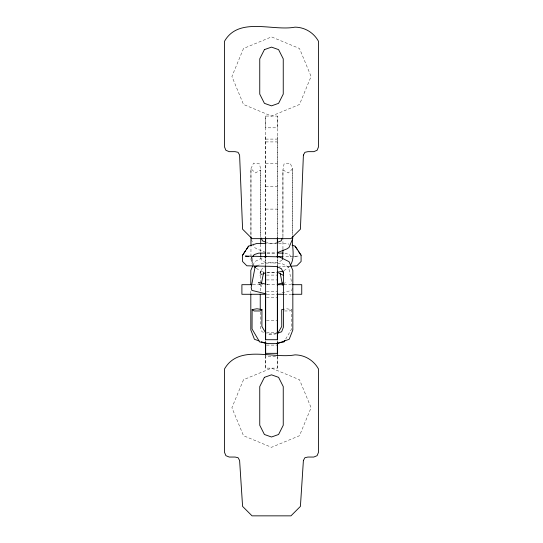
<?xml version="1.0" encoding="UTF-8"?>
<svg xmlns="http://www.w3.org/2000/svg" width="543" height="543" viewBox="0 0 543 543"><rect width="100%" height="100%" fill="white"/><g stroke="black" fill="none" stroke-linecap="round" stroke-linejoin="round"><path stroke-width="0.41" stroke-dasharray="2.71 2.04" d="M250.812 293.037L250.812 291.36M250.954 235.187L250.954 168.71L253.547 163.11L259.574 163.891L260.708 169.973L260.708 235.044M260.24 311.967L260.24 327.219L262.011 331.766L264.197 332.547M260.246 290.783L260.246 284.009M260.246 283.161L260.246 270.448L260.077 273.516L262.126 268.812L264.814 267.475M265.629 368.134L265.629 356.391L277.371 356.391L277.371 368.134L265.629 368.134L265.629 356.391M265.629 340.529L265.629 342.443L265.629 339.708M265.629 265.642L265.629 258.074L265.629 265.785M265.629 136.741L265.629 237.895L265.629 116.066L277.371 116.066L277.371 237.902L277.371 136.741M265.629 116.066L265.629 127.815L277.371 127.815L277.371 116.066M277.371 368.134L277.371 356.391M277.371 340.529L277.371 342.443L277.371 339.002M277.371 265.642L277.371 258.074L277.371 265.785M282.937 249.02L282.937 238.363M282.937 237.535L282.937 169.973L284.07 163.891L290.098 163.11L292.691 168.71L292.718 234.515M252.244 258.264L252.251 263.063L251.341 257.063M261.224 284.376L261.095 286.826L258.42 282.401M292.31 288.272L291.774 290.383L280.052 293.308M253.031 265.296L254.619 261.658L262.072 257.952M285.699 339.063L291.605 328.997L291.53 309.612L286.704 308.757L284.199 309.171M284.464 283.67L285.224 282.401M261.923 273.631L259.534 275.708L262.255 274.33M281.926 260.022L279.211 262.011L275.057 262.71L262.276 263.348L257.966 265.527M283.84 270.767L289.412 266.688M291.53 309.612L289.514 310.976L284.199 310.963M276.258 242.802L274.846 243.359L266.64 243.413M276.536 333.585L275.077 334.108L269.342 334.101L266.674 333.592M276.306 333.721L268.568 334.108L267.115 333.585M293.804 256.819L298.304 256.086L284.661 256.676M266.599 272.871L276.312 272.382M290.003 266.226L279.373 266.375M267.156 253.072L276.475 253.011M265.629 139.096L277.371 139.096M265.629 141.92L277.371 141.92M265.629 163.511L277.371 163.511M265.629 186.778L277.371 186.778M265.629 209.109L277.371 209.109M266.464 275.091L277.371 275.091M266.464 279.923L277.371 279.923M252.848 284.688L262.955 284.688M267.163 284.688L276.489 284.688M284.064 284.688L291.645 284.688M266.464 291.353L277.371 291.353M266.823 294.279L275.993 294.279M284.301 294.279L291.781 294.279M266.464 297.394L277.371 297.394M266.464 320.689L277.371 320.689M266.464 332.683L277.371 332.683M266.464 345.104L277.371 345.104M277.833 243.42L268.799 243.359L266.688 242.524M278.654 243.427L286.867 243.488L289.107 244.214M267.17 253.011L276.496 253.072M267.332 272.382L276.238 272.83M262.731 271.609L260.43 271.222L256.092 268.045M266.457 284.308L268.066 284.688M284.966 253.133L289.446 254.592L291.394 257.552L291.408 258.97M265.676 252.42L256.703 248.877L254.64 247.506L253.405 244.567M253.411 265.486L251.769 263.09L250.961 259.378L250.961 246.726M251.239 239.422L253.099 243.834M260.715 257.993L261.047 259.52L264.441 262.011L268.595 262.71L281.376 263.348L288.557 266.986L291.849 283.568M251.457 257.002L252.257 262.249M292.691 235.187L292.691 168.71L288.265 172.946L282.937 169.973L282.937 235.044M260.708 237.535L260.708 169.973L255.38 172.946L250.954 168.71L250.934 235.35M260.715 244.126L260.715 251.47M243.508 48.49L231.915 76.482L243.508 104.473L271.5 116.066L299.492 104.473L311.085 76.482L299.492 48.49L271.5 36.897L243.508 48.49M243.508 379.727L231.915 407.718L243.508 435.71L271.5 447.303L299.492 435.71L311.085 407.718L299.492 379.727L271.5 368.134L243.508 379.727"/><path stroke-width="0.81" d="M250.812 293.878L250.812 329.947L254.45 339.28L259.004 340.909M250.812 284.654L250.818 270.394L252.719 266.022M260.24 309.429L260.24 294.177M277.371 266.613L277.371 339.708L265.629 339.708L265.629 332.683M265.629 332.411L265.629 293.145M265.629 284.349L265.629 273.204M265.629 257.233L265.629 253.031M265.629 242.103L265.629 237.895L265.629 257.382M277.371 339.708L277.371 293.851M277.371 285.19L277.371 271.527M277.371 257.233L277.371 252.19M277.371 242.103L277.371 237.895L277.371 257.382M282.937 249.834L282.604 259.52M292.691 236.809C291.476 246.189 295.738 257.219 290.233 265.486M292.718 236.185L292.718 238.682L289.005 247.506L286.948 248.877L277.222 252.712M265.595 332.757L261.882 326.424L261.95 309.591L256.948 308.757L252.122 309.612L252.047 328.997L259.635 341.941L268.344 343.617L277.059 343.624L289.195 339.28L292.84 329.947L292.833 270.394L289.032 261.658L279.34 256.846L245.348 256.086L248.348 256.574M265.819 243.42L256.785 243.488L248.572 246.155L242.558 255.258L242.551 261.482L246.821 265.798L276.821 266.477L281.525 268.812L283.568 273.516L283.487 271.982M261.387 283.555L263.715 272.07M282.36 238.044L281.179 240.861L276.957 242.524M277.643 333.463L281.769 326.424L281.702 309.591L283.371 309.313M284.858 340.502L284.016 341.941L276.889 343.312M252.644 256.961L254.205 254.592L258.685 253.133L265.459 253.086M246.318 249.556L248.572 246.155M242.558 255.258L245.355 251.029M261.95 309.591L260.212 310.963L254.138 310.976L252.122 309.612M257.246 265.894L255.095 266.986L251.165 287.573L251.877 290.383L266.05 293.892M262.934 273.984L264.977 272.953M277.263 333.327L281.634 331.766L283.412 327.219L283.405 272.145M277.188 284.308L282.815 282.978M277.079 272.253L283.222 271.222M290.804 266.213L296.824 265.798L301.094 261.482L301.087 255.258L295.08 246.155L292.093 245.185M264.305 256.846L266.002 256.825M277.025 256.737L282.964 256.69M252.006 284.688L241.9 284.688L241.9 294.279L265.995 294.279M277.33 284.688L284.064 284.688M292.487 284.688L301.745 284.688L301.745 294.279L292.609 294.279M276.821 294.279L283.473 294.279M277.337 253.079L283.27 253.119M258.42 282.401L265.656 284.118M261.278 341.723L265.832 343.352M265.989 242.246L262.473 240.861L261.285 238.044M278.668 272.953L283.439 275.369M254.233 266.688L255.475 267.59M295.08 246.155L297.326 249.556M298.29 251.029L301.087 255.258M280.269 273.713L282.591 285.197M260.708 238.363L260.715 243.312M250.961 236.809L250.961 245.877M277.371 355.801L277.371 342.816L277.371 353.337L265.629 353.337L265.629 342.816L265.629 355.801M265.629 266.613L265.629 339.708M260.715 253.099L260.715 257.178M303.394 155.06L300.415 229.187L290.953 238.649L252.047 238.649L242.585 229.187L239.606 155.06L238.072 152.311L235.092 151.66L229.214 151.66L225.895 150.282L224.517 146.956L224.517 41.248C238.784 16.378 272.667 31.399 294.992 27.15C304.915 27.265 313.637 32.628 318.483 41.248L318.483 146.956L317.105 150.282L313.786 151.66L307.908 151.66L304.928 152.311L303.394 155.06M303.394 460.457L300.415 506.388L290.953 515.85L252.047 515.85L242.585 506.388L239.606 460.457L238.072 457.701L235.092 457.05L229.214 457.05L225.895 455.672L224.517 452.353L224.517 368.955C238.784 344.092 272.667 359.113 294.992 354.864C304.915 354.973 313.637 360.335 318.483 368.955L318.483 452.353L317.105 455.672L313.786 457.05L307.908 457.05L304.928 457.701L303.394 460.457M264.414 49.623L259.751 58.861L259.751 94.102L264.414 103.34L271.5 105.851L278.586 103.34L283.249 94.102L283.249 58.861L278.586 49.623L271.5 47.119L264.414 49.623M264.414 377.337L259.751 386.575L259.751 425.25L264.414 434.488L271.5 437L278.586 434.488L283.249 425.25L283.249 386.575L278.586 377.337L271.5 374.833L264.414 377.337"/></g></svg>
